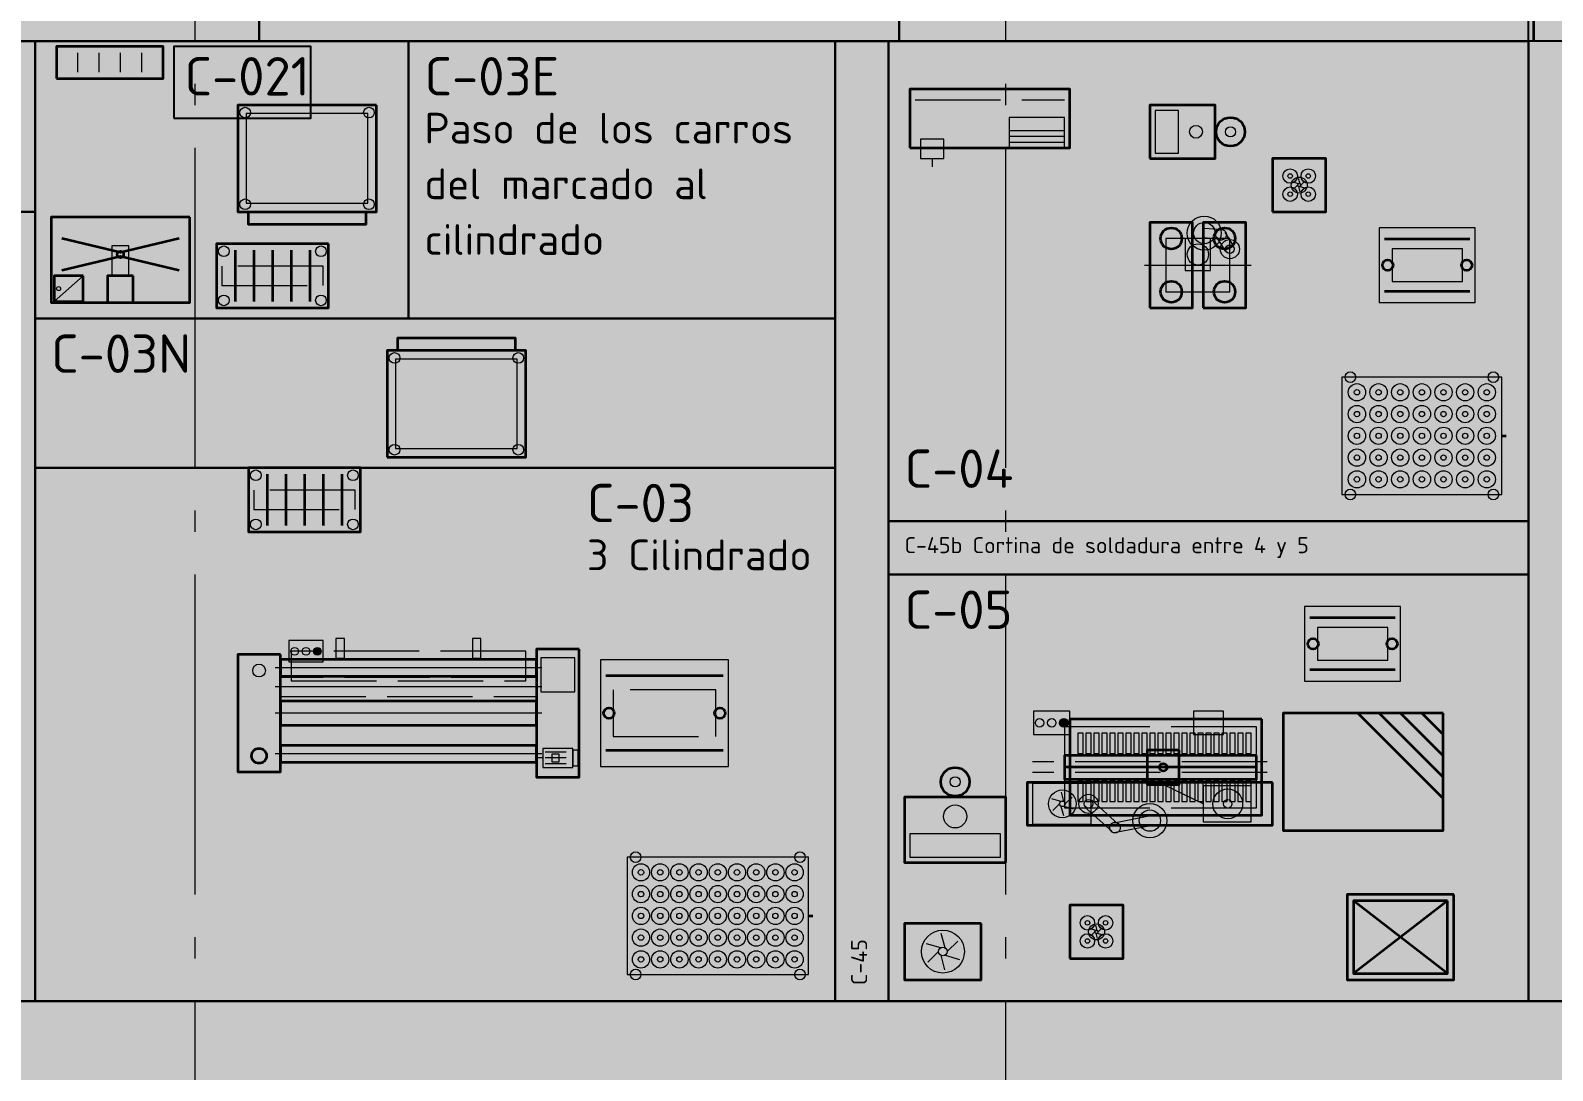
# Model space of a CAD drawing. Header units: millimetres. Extents: x 0 to 1189, y 0 to 841.
# Drawn here: x 278.3 to 349.6, y 481.2 to 530 of the extents above; entities that cross this region are included whole.
import ezdxf
from ezdxf.enums import TextEntityAlignment as Align

# ---------------------------------------------------------------- set-up
doc = ezdxf.new("R2010")
doc.units = ezdxf.units.MM
doc.linetypes.add('IRAM-E-TRAZOS', pattern=[5, 4, -1])
doc.linetypes.add('IRAM-F-TRAZO-PUNTO', pattern=[20, 15, -2, 1, -2])
for name, color, linetype, lineweight, true_color in [('A-DEM-AM', 2, 'CONTINUOUS', 35, 0xd7a500), ('A-DEM-RO', 1, 'CONTINUOUS', 35, 0xd21e1e), ('A-EQUIPO', 30, 'CONTINUOUS', 35, 0xe67800), ('A-PASILLO', 2, 'IRAM-E-TRAZOS', 35, 0xd7a500), ('A-SENDA', 2, 'CONTINUOUS', 25, 0xd7a500)]:
    doc.layers.add(name, color=color, linetype=linetype, lineweight=lineweight, true_color=true_color)
for name, color, linetype, lineweight in [('A-EJE', 1, 'IRAM-F-TRAZO-PUNTO', 18), ('A-EQUIPO-FINO', 8, 'CONTINUOUS', 13), ('A-EQUIPO-OCULTO', 8, 'IRAM-E-TRAZOS', 13), ('A-EQUIPO-RELLENO', 9, 'CONTINUOUS', 13), ('A-RELLENO', 9, 'CONTINUOUS', 13), ('A-SECTOR', 1, 'CONTINUOUS', 25), ('A-SECTOR-TXT', 1, 'CONTINUOUS', 25)]:
    doc.layers.add(name, color=color, linetype=linetype, lineweight=lineweight)
doc.styles.add('ISO3098', font='isocpeur.ttf')

msp = doc.modelspace()

# ---------------------------------------------------------------- hatches: boundary and pattern name
at = {"layer": 'A-EQUIPO-RELLENO', "true_color": 0xeedec0}
h = msp.add_hatch(color=7, dxfattribs=at)
h.dxf.hatch_style = 1
h.paths.add_polyline_path([(279.5, 527.75), (284.5, 527.75), (284.5, 529.25), (279.5, 529.25)])
h = msp.add_hatch(color=7, dxfattribs=at)
h.dxf.hatch_style = 1
h.paths.add_polyline_path([(319.5, 524.5), (327, 524.5), (327, 527.25), (319.5, 527.25)])
h = msp.add_hatch(color=7, dxfattribs=at)
h.dxf.hatch_style = 1
h.paths.add_polyline_path([(294.5, 526.5), (288, 526.5), (288, 521.5), (294.5, 521.5)])
at = {"layer": 'A-EQUIPO-RELLENO', "true_color": 0xd7e1eb}
h = msp.add_hatch(color=7, dxfattribs=at)
h.dxf.hatch_style = 1
h.paths.add_polyline_path([(330.75, 524), (333.81, 524), (333.81, 526.5), (330.75, 526.5)])
at = {"layer": 'A-EQUIPO-RELLENO', "true_color": 0xbed2be}
h = msp.add_hatch(color=7, dxfattribs=at)
h.dxf.hatch_style = 1
h.paths.add_polyline_path([(335.205, 525.25), (335.182, 525.425), (335.115, 525.587), (335.007, 525.727), (334.867, 525.835), (334.705, 525.902), (334.53, 525.925), (334.355, 525.902), (334.192, 525.835), (334.053, 525.727), (333.945, 525.587), (333.878, 525.425), (333.855, 525.25), (333.878, 525.075), (333.945, 524.912), (334.053, 524.773), (334.192, 524.665), (334.355, 524.598), (334.53, 524.575), (334.705, 524.598), (334.867, 524.665), (335.007, 524.773), (335.115, 524.912), (335.182, 525.075)])
at = {"layer": 'A-EQUIPO-RELLENO', "true_color": 0xcdd0d4}
h = msp.add_hatch(color=7, dxfattribs=at)
h.dxf.hatch_style = 1
h.paths.add_polyline_path([(320, 524), (321.1, 524), (321.1, 524.9), (320, 524.9)])
at = {"layer": 'A-EQUIPO-RELLENO', "true_color": 0xe6e6dc}
h = msp.add_hatch(color=7, dxfattribs=at)
h.dxf.hatch_style = 1
h.paths.add_polyline_path([(336.5, 521.5), (339, 521.5), (339, 524), (336.5, 524)])
at = {"layer": 'A-EQUIPO-RELLENO', "true_color": 0xeeeeee}
h = msp.add_hatch(color=7, dxfattribs=at)
h.dxf.hatch_style = 1
h.paths.add_polyline_path([(285.75, 521.25), (279.25, 521.25), (279.25, 517.25), (285.75, 517.25)])
at = {"layer": 'A-EQUIPO-RELLENO', "true_color": 0xcdd0d4}
h = msp.add_hatch(color=7, dxfattribs=at)
h.dxf.hatch_style = 1
h.paths.add_polyline_path([(330.75, 517), (332.75, 517), (332.75, 521), (330.75, 521)])
h = msp.add_hatch(color=7, dxfattribs=at)
h.dxf.hatch_style = 1
h.paths.add_polyline_path([(333.25, 517), (335.25, 517), (335.25, 521), (333.25, 521)])
at = {"layer": 'A-EQUIPO-RELLENO', "true_color": 0xeeeeee}
h = msp.add_hatch(color=7, dxfattribs=at)
h.dxf.hatch_style = 1
h.paths.add_polyline_path([(332.4, 518.75), (333.6, 518.75), (333.6, 520.25), (332.4, 520.25)])
at = {"layer": 'A-EQUIPO-RELLENO', "true_color": 0xcdd0d4}
h = msp.add_hatch(color=7, dxfattribs=at)
h.dxf.hatch_style = 1
h.paths.add_polyline_path([(341.5, 517.25), (346, 517.25), (346, 520.75), (341.5, 520.75)])
at = {"layer": 'A-EQUIPO-RELLENO', "true_color": 0xeeeeee}
h = msp.add_hatch(color=7, dxfattribs=at)
h.dxf.hatch_style = 1
h.paths.add_polyline_path([(292.25, 520), (287, 520), (287, 517), (292.25, 517)])
at = {"layer": 'A-EQUIPO-RELLENO', "true_color": 0xcdd0d4}
h = msp.add_hatch(color=7, dxfattribs=at)
h.dxf.hatch_style = 1
h.paths.add_polyline_path([(280.75, 518.5), (279.4, 518.5), (279.4, 517.3), (280.75, 517.3)])
h = msp.add_hatch(color=7, dxfattribs=at)
h.dxf.hatch_style = 1
h.paths.add_polyline_path([(283.1, 518.5), (281.9, 518.5), (281.9, 517.25), (283.1, 517.25)])
at = {"layer": 'A-EQUIPO-RELLENO', "true_color": 0xeedec0}
h = msp.add_hatch(color=7, dxfattribs=at)
h.dxf.hatch_style = 1
h.paths.add_polyline_path([(295, 510), (301.5, 510), (301.5, 515), (295, 515)])
at = {"layer": 'A-EQUIPO-RELLENO', "true_color": 0xeeeeee}
h = msp.add_hatch(color=7, dxfattribs=at)
h.dxf.hatch_style = 1
h.paths.add_polyline_path([(339.75, 508.25), (347.25, 508.25), (347.25, 513.75), (339.75, 513.75)])
h = msp.add_hatch(color=7, dxfattribs=at)
h.dxf.hatch_style = 1
h.paths.add_polyline_path([(293.75, 509.5), (288.5, 509.5), (288.5, 506.5), (293.75, 506.5)])
at = {"layer": 'A-EQUIPO-RELLENO', "true_color": 0xcdd0d4}
h = msp.add_hatch(color=7, dxfattribs=at)
h.dxf.hatch_style = 1
h.paths.add_polyline_path([(342.5, 503), (338, 503), (338, 499.5), (342.5, 499.5)])
h = msp.add_hatch(color=7, dxfattribs=at)
h.dxf.hatch_style = 1
h.paths.add_polyline_path([(292, 501.4), (290.4, 501.4), (290.4, 500.4), (292, 500.4)])
at = {"layer": 'A-EQUIPO-RELLENO', "true_color": 0xdc2828}
h = msp.add_hatch(color=7, dxfattribs=at)
h.dxf.hatch_style = 1
h.paths.add_polyline_path([(291.553, 500.9), (291.559, 500.853), (291.577, 500.81), (291.606, 500.773), (291.643, 500.744), (291.687, 500.726), (291.733, 500.72), (291.78, 500.726), (291.823, 500.744), (291.861, 500.773), (291.889, 500.81), (291.907, 500.853), (291.913, 500.9), (291.907, 500.947), (291.889, 500.99), (291.861, 501.027), (291.823, 501.056), (291.78, 501.074), (291.733, 501.08), (291.687, 501.074), (291.643, 501.056), (291.606, 501.027), (291.577, 500.99), (291.559, 500.947)])
at = {"layer": 'A-EQUIPO-RELLENO', "true_color": 0xcdd0d4}
h = msp.add_hatch(color=7, dxfattribs=at)
h.dxf.hatch_style = 1
h.paths.add_polyline_path([(293, 501.5), (292.6, 501.5), (292.6, 500.576), (293, 500.576)])
h = msp.add_hatch(color=7, dxfattribs=at)
h.dxf.hatch_style = 1
h.paths.add_polyline_path([(299.4, 501.5), (299, 501.5), (299, 500.576), (299.4, 500.576)])
h = msp.add_hatch(color=7, dxfattribs=at)
h.dxf.hatch_style = 1
h.paths.add_polyline_path([(304, 501), (302, 501), (302, 495), (304, 495)])
h = msp.add_hatch(color=7, dxfattribs=at)
h.dxf.hatch_style = 1
h.paths.add_polyline_path([(290, 500.75), (288, 500.75), (288, 495.25), (290, 495.25)])
at = {"layer": 'A-EQUIPO-RELLENO', "true_color": 0xeeeeee}
h = msp.add_hatch(color=7, dxfattribs=at)
h.dxf.hatch_style = 1
h.paths.add_polyline_path([(302, 500.52), (290, 500.52), (290, 499.736), (302, 499.736)])
h = msp.add_hatch(color=7, dxfattribs=at)
h.dxf.hatch_style = 1
h.paths.add_polyline_path([(303.8, 500.6), (302.2, 500.6), (302.2, 499), (303.8, 499)])
at = {"layer": 'A-EQUIPO-RELLENO', "true_color": 0xcdd0d4}
h = msp.add_hatch(color=7, dxfattribs=at)
h.dxf.hatch_style = 1
h.paths.add_polyline_path([(311, 500.5), (305, 500.5), (305, 495.5), (311, 495.5)])
at = {"layer": 'A-EQUIPO-RELLENO', "true_color": 0xe2e7ee}
h = msp.add_hatch(color=7, dxfattribs=at)
h.dxf.hatch_style = 1
h.paths.add_polyline_path([(302, 498.56), (290, 498.56), (290, 497.44), (302, 497.44)])
at = {"layer": 'A-EQUIPO-RELLENO', "true_color": 0xcdd0d4}
h = msp.add_hatch(color=7, dxfattribs=at)
h.dxf.hatch_style = 1
h.paths.add_polyline_path([(327, 498.1), (325.3, 498.1), (325.3, 497), (327, 497)])
h = msp.add_hatch(color=7, dxfattribs=at)
h.dxf.hatch_style = 1
h.paths.add_polyline_path([(334.2, 498.1), (332.8, 498.1), (332.8, 497), (334.2, 497)])
at = {"layer": 'A-EQUIPO-RELLENO', "true_color": 0xdc2828}
h = msp.add_hatch(color=7, dxfattribs=at)
h.dxf.hatch_style = 1
h.paths.add_polyline_path([(326.519, 497.55), (326.525, 497.499), (326.545, 497.451), (326.577, 497.41), (326.618, 497.379), (326.665, 497.359), (326.717, 497.352), (326.768, 497.359), (326.816, 497.379), (326.857, 497.41), (326.888, 497.451), (326.908, 497.499), (326.915, 497.55), (326.908, 497.601), (326.888, 497.649), (326.857, 497.69), (326.816, 497.721), (326.768, 497.741), (326.717, 497.748), (326.665, 497.741), (326.618, 497.721), (326.577, 497.69), (326.545, 497.649), (326.525, 497.601)])
at = {"layer": 'A-EQUIPO-RELLENO', "true_color": 0xeeeeee}
h = msp.add_hatch(color=7, dxfattribs=at)
h.dxf.hatch_style = 1
h.paths.add_polyline_path([(336, 497.714), (327, 497.714), (327, 493.214), (336, 493.214)])
h = msp.add_hatch(color=7, dxfattribs=at)
h.dxf.hatch_style = 1
h.paths.add_polyline_path([(302, 496.488), (290, 496.488), (290, 495.704), (302, 495.704)])
at = {"layer": 'A-EQUIPO-RELLENO', "true_color": 0xcdd0d4}
h = msp.add_hatch(color=7, dxfattribs=at)
h.dxf.hatch_style = 1
h.paths.add_polyline_path([(303.7, 496.35), (302.3, 496.35), (302.3, 495.45), (303.7, 495.45)])
at = {"layer": 'A-EQUIPO-RELLENO', "true_color": 0xe2e7ee}
h = msp.add_hatch(color=7, dxfattribs=at)
h.dxf.hatch_style = 1
h.paths.add_polyline_path([(335.75, 496.014), (326.75, 496.014), (326.75, 494.914), (335.75, 494.914)])
at = {"layer": 'A-EQUIPO-RELLENO', "true_color": 0xcdd0d4}
h = msp.add_hatch(color=7, dxfattribs=at)
h.dxf.hatch_style = 1
h.paths.add_polyline_path([(332.13, 496.264), (330.63, 496.264), (330.63, 494.664), (332.13, 494.664)])
at = {"layer": 'A-EQUIPO-RELLENO', "true_color": 0xbed2be}
h = msp.add_hatch(color=7, dxfattribs=at)
h.dxf.hatch_style = 1
h.paths.add_polyline_path([(321.625, 495.455), (321.45, 495.432), (321.288, 495.365), (321.148, 495.257), (321.04, 495.118), (320.973, 494.955), (320.95, 494.78), (320.973, 494.605), (321.04, 494.442), (321.148, 494.303), (321.288, 494.195), (321.45, 494.128), (321.625, 494.105), (321.8, 494.128), (321.962, 494.195), (322.102, 494.303), (322.21, 494.442), (322.277, 494.605), (322.3, 494.78), (322.277, 494.955), (322.21, 495.118), (322.102, 495.257), (321.962, 495.365), (321.8, 495.432)])
at = {"layer": 'A-EQUIPO-RELLENO', "true_color": 0xe6a06e}
h = msp.add_hatch(color=7, dxfattribs=at)
h.dxf.hatch_style = 1
h.paths.add_polyline_path([(335.75, 495.589), (326.75, 495.589), (326.75, 495.339), (335.75, 495.339)])
at = {"layer": 'A-EQUIPO-RELLENO', "true_color": 0xcdd0d4}
h = msp.add_hatch(color=7, dxfattribs=at)
h.dxf.hatch_style = 1
h.paths.add_polyline_path([(336.5, 494.75), (325, 494.75), (325, 492.75), (336.5, 492.75)])
h = msp.add_hatch(color=7, dxfattribs=at)
h.dxf.hatch_style = 1
h.paths.add_polyline_path([(328, 494.7), (325.25, 494.7), (325.25, 492.8), (328, 492.8)])
at = {"layer": 'A-EQUIPO-RELLENO', "true_color": 0xeeeeee}
h = msp.add_hatch(color=7, dxfattribs=at)
h.dxf.hatch_style = 1
h.paths.add_polyline_path([(335.5, 494.6), (333.25, 494.6), (333.25, 492.9), (335.5, 492.9)])
at = {"layer": 'A-EQUIPO-RELLENO', "true_color": 0xd7e1eb}
h = msp.add_hatch(color=7, dxfattribs=at)
h.dxf.hatch_style = 1
h.paths.add_polyline_path([(324, 491), (324, 494.06), (319.25, 494.06), (319.25, 491)])
at = {"layer": 'A-EQUIPO-RELLENO', "true_color": 0xeeeeee}
h = msp.add_hatch(color=7, dxfattribs=at)
h.dxf.hatch_style = 1
h.paths.add_polyline_path([(306.25, 485.75), (314.75, 485.75), (314.75, 491.25), (306.25, 491.25)])
at = {"layer": 'A-EQUIPO-RELLENO', "true_color": 0xe6e6dc}
h = msp.add_hatch(color=7, dxfattribs=at)
h.dxf.hatch_style = 1
h.paths.add_polyline_path([(327, 486.5), (329.5, 486.5), (329.5, 489), (327, 489)])
at = {"layer": 'A-EQUIPO-RELLENO', "true_color": 0xd7e6f5}
h = msp.add_hatch(color=7, dxfattribs=at)
h.dxf.hatch_style = 1
h.paths.add_polyline_path([(322.85, 488.15), (319.25, 488.15), (319.25, 485.5), (322.85, 485.5)])
at = {"layer": 'A-RELLENO', "true_color": 0xf6f6f6}
h = msp.add_hatch(color=7, dxfattribs=at)
h.dxf.hatch_style = 1
h.paths.add_polyline_path([(348.5, 529.5), (356, 529.5), (356, 609.5), (348.5, 609.5)])
at = {"layer": 'A-RELLENO', "true_color": 0xfde4c8}
h = msp.add_hatch(color=7, dxfattribs=at)
h.dxf.hatch_style = 1
h.paths.add_polyline_path([(262, 529.5), (289, 529.5), (289, 549.5), (262, 549.5)])
h = msp.add_hatch(color=7, dxfattribs=at)
h.dxf.hatch_style = 1
h.paths.add_polyline_path([(289, 529.5), (319, 529.5), (319, 549.5), (289, 549.5)])
h = msp.add_hatch(color=7, dxfattribs=at)
h.dxf.hatch_style = 1
h.paths.add_polyline_path([(319, 529.5), (348.5, 529.5), (348.5, 549.5), (319, 549.5)])
at = {"layer": 'A-RELLENO', "true_color": 0xf8d9c0}
h = msp.add_hatch(color=7, dxfattribs=at)
h.dxf.hatch_style = 1
h.paths.add_polyline_path([(262, 521.5), (278.5, 521.5), (278.5, 529.5), (262, 529.5)])
h = msp.add_hatch(color=7, dxfattribs=at)
h.dxf.hatch_style = 1
h.paths.add_polyline_path([(278.5, 516.5), (296, 516.5), (296, 529.5), (278.5, 529.5)])
h = msp.add_hatch(color=7, dxfattribs=at)
h.dxf.hatch_style = 1
h.paths.add_polyline_path([(296, 516.5), (316, 516.5), (316, 529.5), (296, 529.5)])
h = msp.add_hatch(color=7, dxfattribs=at)
h.dxf.hatch_style = 1
h.paths.add_polyline_path([(316, 484.5), (318.5, 484.5), (318.5, 529.5), (316, 529.5)])
h = msp.add_hatch(color=7, dxfattribs=at)
h.dxf.hatch_style = 1
h.paths.add_polyline_path([(318.5, 507), (348.5, 507), (348.5, 529.5), (318.5, 529.5)])
at = {"layer": 'A-RELLENO', "true_color": 0xfff4b4}
h = msp.add_hatch(color=7, dxfattribs=at)
h.dxf.hatch_style = 1
h.paths.add_polyline_path([(348.5, 484.5), (356, 484.5), (356, 529.5), (348.5, 529.5)])
at = {"layer": 'A-RELLENO', "true_color": 0xf8d9c0}
h = msp.add_hatch(color=7, dxfattribs=at)
h.dxf.hatch_style = 1
h.paths.add_polyline_path([(242, 484.5), (278.5, 484.5), (278.5, 521.5), (242, 521.5)])
h = msp.add_hatch(color=7, dxfattribs=at)
h.dxf.hatch_style = 1
h.paths.add_polyline_path([(278.5, 509.5), (316, 509.5), (316, 516.5), (278.5, 516.5)])
h = msp.add_hatch(color=7, dxfattribs=at)
h.dxf.hatch_style = 1
h.paths.add_polyline_path([(278.5, 484.5), (316, 484.5), (316, 509.5), (278.5, 509.5)])
h = msp.add_hatch(color=7, dxfattribs=at)
h.dxf.hatch_style = 1
h.paths.add_polyline_path([(318.5, 504.5), (348.5, 504.5), (348.5, 507), (318.5, 507)])
h = msp.add_hatch(color=7, dxfattribs=at)
h.dxf.hatch_style = 1
h.paths.add_polyline_path([(318.5, 484.5), (348.5, 484.5), (348.5, 504.5), (318.5, 504.5)])
at = {"layer": 'A-RELLENO', "true_color": 0xfff4b4}
h = msp.add_hatch(color=7, dxfattribs=at)
h.dxf.hatch_style = 1
h.paths.add_polyline_path([(172, 477), (552, 477), (552, 484.5), (172, 484.5)])
at = {"layer": 'A-SECTOR-TXT', "true_color": 0xffffff}
h = msp.add_hatch(color=7, dxfattribs=at)
h.dxf.hatch_style = 1
h.paths.add_polyline_path([(285, 525.89), (291.42, 525.89), (291.42, 529.25), (285, 529.25)])

# ---------------------------------------------------------------- linework, layer by layer
at = {"layer": 'A-DEM-AM'}
for p, q in [((344.5, 494), (340.5, 498)), ((344.5, 495), (341.5, 498)), ((344.5, 496), (342.5, 498)), ((344.5, 497), (343.5, 498)), ((344.5, 498), (344.5, 498))]:
    msp.add_line(p, q, dxfattribs=at)
msp.add_lwpolyline([(344.5, 498), (337, 498), (337, 492.5), (344.5, 492.5)], close=True, dxfattribs=at)
at = {"layer": 'A-DEM-RO'}
for p, q in [((344.7, 489.2), (340.3, 485.8)), ((344.7, 485.8), (340.3, 489.2))]:
    msp.add_line(p, q, dxfattribs=at)
for points in [[(345, 489.5), (340, 489.5), (340, 485.5), (345, 485.5)], [(344.7, 489.2), (340.3, 489.2), (340.3, 485.8), (344.7, 485.8)]]:
    msp.add_lwpolyline(points, close=True, dxfattribs=at)
at = {"layer": 'A-EJE'}
for p, q in [((286, 369.5), (286, 622.5)), ((324, 369.5), (324, 622.5)), ((330.5, 519), (335.5, 519)), ((302.25, 500.128), (289.75, 500.128)), ((302.25, 499.232), (289.75, 499.232)), ((302.25, 498), (289.75, 498)), ((302.25, 496.096), (289.75, 496.096))]:
    msp.add_line(p, q, dxfattribs=at)
at = {"layer": 'A-EQUIPO'}
for p, q in [((341.75, 520.225), (345.75, 520.225)), ((287.875, 519.7), (287.875, 517.3)), ((288.75, 519.7), (288.75, 517.3)), ((289.625, 519.7), (289.625, 517.3)), ((290.5, 519.7), (290.5, 517.3)), ((291.375, 519.7), (291.375, 517.3)), ((341.75, 517.775), (345.75, 517.775)), ((347.25, 511), (347.45, 511)), ((289.375, 509.2), (289.375, 506.8)), ((290.25, 509.2), (290.25, 506.8)), ((291.125, 509.2), (291.125, 506.8)), ((292, 509.2), (292, 506.8)), ((292.875, 509.2), (292.875, 506.8)), ((342.25, 502.475), (338.25, 502.475)), ((310.75, 499.75), (305.25, 499.75)), ((342.25, 500.025), (338.25, 500.025)), ((310.75, 496.25), (305.25, 496.25)), ((335.75, 495.464), (326.75, 495.464)), ((314.75, 488.5), (314.95, 488.5))]:
    msp.add_line(p, q, dxfattribs=at)
for points in [[(279.5, 527.75), (284.5, 527.75), (284.5, 529.25), (279.5, 529.25)], [(319.5, 524.5), (327, 524.5), (327, 527.25), (319.5, 527.25)], [(294.5, 526.5), (288, 526.5), (288, 521.5), (294.5, 521.5)], [(330.75, 524), (333.81, 524), (333.81, 526.5), (330.75, 526.5)], [(336.5, 521.5), (339, 521.5), (339, 524), (336.5, 524)], [(285.75, 521.25), (279.25, 521.25), (279.25, 517.25), (285.75, 517.25)], [(330.75, 517), (332.75, 517), (332.75, 521), (330.75, 521)], [(333.25, 517), (335.25, 517), (335.25, 521), (333.25, 521)], [(292.25, 520), (287, 520), (287, 517), (292.25, 517)], [(280.75, 518.5), (279.4, 518.5), (279.4, 517.3), (280.75, 517.3)], [(283.1, 518.5), (281.9, 518.5), (281.9, 517.25), (283.1, 517.25)], [(295, 510), (301.5, 510), (301.5, 515), (295, 515)], [(293.75, 509.5), (288.5, 509.5), (288.5, 506.5), (293.75, 506.5)], [(304, 501), (302, 501), (302, 495), (304, 495)], [(290, 500.75), (288, 500.75), (288, 495.25), (290, 495.25)], [(302, 500.52), (290, 500.52), (290, 499.736), (302, 499.736)], [(302, 498.56), (290, 498.56), (290, 497.44), (302, 497.44)], [(336, 497.714), (327, 497.714), (327, 493.214), (336, 493.214)], [(302, 496.488), (290, 496.488), (290, 495.704), (302, 495.704)], [(335.75, 496.014), (326.75, 496.014), (326.75, 494.914), (335.75, 494.914)], [(332.13, 496.264), (330.63, 496.264), (330.63, 494.664), (332.13, 494.664)], [(336.5, 494.75), (325, 494.75), (325, 492.75), (336.5, 492.75)], [(324, 491), (324, 494.06), (319.25, 494.06), (319.25, 491)], [(327, 486.5), (329.5, 486.5), (329.5, 489), (327, 489)], [(322.85, 488.15), (319.25, 488.15), (319.25, 485.5), (322.85, 485.5)]]:
    msp.add_lwpolyline(points, close=True, dxfattribs=at)
for points in [[(294, 521.5), (294, 520.9), (288.5, 520.9), (288.5, 521.5)], [(285.25, 520.25), (282.5, 519.6), (279.75, 520.25)], [(285.25, 518.75), (282.5, 519.4), (279.75, 518.75)], [(295.5, 515), (295.5, 515.6), (301, 515.6), (301, 515)]]:
    msp.add_lwpolyline(points, dxfattribs=at)
for centre, radius in [((334.53, 525.25), 0.675), ((331.75, 520.25), 0.5), ((334.25, 520.25), 0.5), ((282.5, 519.5), 0.15), ((341.9, 519), 0.25), ((345.6, 519), 0.25), ((331.75, 517.75), 0.5), ((334.25, 517.75), 0.5), ((338.4, 501.25), 0.25), ((342.1, 501.25), 0.25), ((305.4, 498), 0.25), ((310.6, 498), 0.25), ((289, 496), 0.35), ((321.625, 494.78), 0.675), ((331.38, 495.464), 0.175)]:
    msp.add_circle(centre, radius, dxfattribs=at)
at = {"layer": 'A-EQUIPO-FINO'}
for p, q in [((280.5, 528.05), (280.5, 528.95)), ((281.5, 528.05), (281.5, 528.95)), ((282.5, 528.05), (282.5, 528.95)), ((283.5, 528.05), (283.5, 528.95)), ((324.15, 525.306), (326.75, 525.306)), ((324.15, 525.038), (326.75, 525.038)), ((324.15, 524.769), (326.75, 524.769)), ((320.55, 524), (320.55, 523.6)), ((280.75, 518.5), (279.4, 517.3)), ((302.3, 495.9), (302.048, 495.9)), ((303.392, 496.17), (302.412, 496.17)), ((303.392, 495.9), (302.412, 495.9)), ((303.392, 495.63), (302.412, 495.63)), ((331.73, 495.464), (331.03, 495.464))]:
    msp.add_line(p, q, dxfattribs=at)
for points in [[(294.1, 526.1), (288.4, 526.1), (288.4, 521.9), (294.1, 521.9)], [(324.15, 524.5), (326.75, 524.5), (326.75, 525.925), (324.15, 525.925)], [(331, 524.25), (332.1, 524.25), (332.1, 526.25), (331, 526.25)], [(320, 524), (321.1, 524), (321.1, 524.9), (320, 524.9)], [(332.4, 518.75), (333.6, 518.75), (333.6, 520.25), (332.4, 520.25)], [(341.5, 517.25), (346, 517.25), (346, 520.75), (341.5, 520.75)], [(295.4, 510.4), (301.1, 510.4), (301.1, 514.6), (295.4, 514.6)], [(339.75, 508.25), (347.25, 508.25), (347.25, 513.75), (339.75, 513.75)], [(342.5, 503), (338, 503), (338, 499.5), (342.5, 499.5)], [(292, 501.4), (290.4, 501.4), (290.4, 500.4), (292, 500.4)], [(293, 501.5), (292.6, 501.5), (292.6, 500.576), (293, 500.576)], [(299.4, 501.5), (299, 501.5), (299, 500.576), (299.4, 500.576)], [(303.8, 500.6), (302.2, 500.6), (302.2, 499), (303.8, 499)], [(311, 500.5), (305, 500.5), (305, 495.5), (311, 495.5)], [(327, 498.1), (325.3, 498.1), (325.3, 497), (327, 497)], [(334.2, 498.1), (332.8, 498.1), (332.8, 497), (334.2, 497)], [(327.625, 497.064), (327.375, 497.064), (327.375, 496.114), (327.625, 496.114)], [(328, 497.064), (327.75, 497.064), (327.75, 496.114), (328, 496.114)], [(328.375, 497.064), (328.125, 497.064), (328.125, 496.114), (328.375, 496.114)], [(328.75, 497.064), (328.5, 497.064), (328.5, 496.114), (328.75, 496.114)], [(329.125, 497.064), (328.875, 497.064), (328.875, 496.114), (329.125, 496.114)], [(329.5, 497.064), (329.25, 497.064), (329.25, 496.114), (329.5, 496.114)], [(329.875, 497.064), (329.625, 497.064), (329.625, 496.114), (329.875, 496.114)], [(330.25, 497.064), (330, 497.064), (330, 496.114), (330.25, 496.114)], [(330.625, 497.064), (330.375, 497.064), (330.375, 496.114), (330.625, 496.114)], [(331, 497.064), (330.75, 497.064), (330.75, 496.114), (331, 496.114)], [(331.375, 497.064), (331.125, 497.064), (331.125, 496.114), (331.375, 496.114)], [(331.75, 497.064), (331.5, 497.064), (331.5, 496.114), (331.75, 496.114)], [(332.125, 497.064), (331.875, 497.064), (331.875, 496.114), (332.125, 496.114)], [(332.5, 497.064), (332.25, 497.064), (332.25, 496.114), (332.5, 496.114)], [(332.875, 497.064), (332.625, 497.064), (332.625, 496.114), (332.875, 496.114)], [(333.25, 497.064), (333, 497.064), (333, 496.114), (333.25, 496.114)], [(333.625, 497.064), (333.375, 497.064), (333.375, 496.114), (333.625, 496.114)], [(334, 497.064), (333.75, 497.064), (333.75, 496.114), (334, 496.114)], [(334.375, 497.064), (334.125, 497.064), (334.125, 496.114), (334.375, 496.114)], [(334.75, 497.064), (334.5, 497.064), (334.5, 496.114), (334.75, 496.114)], [(335.125, 497.064), (334.875, 497.064), (334.875, 496.114), (335.125, 496.114)], [(335.5, 497.064), (335.25, 497.064), (335.25, 496.114), (335.5, 496.114)], [(303.7, 496.35), (302.3, 496.35), (302.3, 495.45), (303.7, 495.45)], [(303.07, 496.08), (302.72, 496.08), (302.72, 495.72), (303.07, 495.72)], [(303.952, 496.26), (303.7, 496.26), (303.7, 495.54), (303.952, 495.54)], [(328, 494.7), (325.25, 494.7), (325.25, 492.8), (328, 492.8)], [(327.625, 494.814), (327.375, 494.814), (327.375, 493.864), (327.625, 493.864)], [(328, 494.814), (327.75, 494.814), (327.75, 493.864), (328, 493.864)], [(328.375, 494.814), (328.125, 494.814), (328.125, 493.864), (328.375, 493.864)], [(328.75, 494.814), (328.5, 494.814), (328.5, 493.864), (328.75, 493.864)], [(329.125, 494.814), (328.875, 494.814), (328.875, 493.864), (329.125, 493.864)], [(329.5, 494.814), (329.25, 494.814), (329.25, 493.864), (329.5, 493.864)], [(329.875, 494.814), (329.625, 494.814), (329.625, 493.864), (329.875, 493.864)], [(330.25, 494.814), (330, 494.814), (330, 493.864), (330.25, 493.864)], [(330.625, 494.814), (330.375, 494.814), (330.375, 493.864), (330.625, 493.864)], [(331, 494.814), (330.75, 494.814), (330.75, 493.864), (331, 493.864)], [(331.375, 494.814), (331.125, 494.814), (331.125, 493.864), (331.375, 493.864)], [(331.75, 494.814), (331.5, 494.814), (331.5, 493.864), (331.75, 493.864)], [(332.125, 494.814), (331.875, 494.814), (331.875, 493.864), (332.125, 493.864)], [(332.5, 494.814), (332.25, 494.814), (332.25, 493.864), (332.5, 493.864)], [(332.875, 494.814), (332.625, 494.814), (332.625, 493.864), (332.875, 493.864)], [(333.25, 494.814), (333, 494.814), (333, 493.864), (333.25, 493.864)], [(335.5, 494.6), (333.25, 494.6), (333.25, 492.9), (335.5, 492.9)], [(333.625, 494.814), (333.375, 494.814), (333.375, 493.864), (333.625, 493.864)], [(334, 494.814), (333.75, 494.814), (333.75, 493.864), (334, 493.864)], [(334.375, 494.814), (334.125, 494.814), (334.125, 493.864), (334.375, 493.864)], [(334.75, 494.814), (334.5, 494.814), (334.5, 493.864), (334.75, 493.864)], [(335.125, 494.814), (334.875, 494.814), (334.875, 493.864), (335.125, 493.864)], [(335.5, 494.814), (335.25, 494.814), (335.25, 493.864), (335.5, 493.864)], [(323.75, 491.25), (323.75, 492.35), (319.5, 492.35), (319.5, 491.25)], [(306.25, 485.75), (314.75, 485.75), (314.75, 491.25), (306.25, 491.25)]]:
    msp.add_lwpolyline(points, close=True, dxfattribs=at)
for points in [[(337.788, 522.815), (337.722, 523.068)], [(337.712, 522.815), (337.461, 522.885)], [(337.675, 522.75), (337.489, 522.567)], [(337.712, 522.685), (337.778, 522.432)], [(337.788, 522.685), (338.039, 522.615)], [(337.825, 522.75), (338.011, 522.933)], [(326.585, 493.863), (326.149, 493.983)], [(326.52, 493.75), (326.197, 493.433)], [(326.715, 493.863), (326.602, 494.3)], [(326.78, 493.75), (327.103, 494.067)], [(326.585, 493.637), (326.698, 493.2)], [(326.715, 493.637), (327.151, 493.517)], [(328.288, 487.815), (328.222, 488.068)], [(321.151, 486.999), (320.975, 487.678)], [(321.251, 486.825), (321.751, 487.316)], [(328.212, 487.815), (327.961, 487.885)], [(328.175, 487.75), (327.989, 487.567)], [(328.212, 487.685), (328.278, 487.432)], [(328.288, 487.685), (328.539, 487.615)], [(328.325, 487.75), (328.511, 487.933)], [(320.949, 486.999), (320.274, 487.187)], [(320.849, 486.825), (320.349, 486.334)], [(320.949, 486.651), (321.125, 485.972)], [(321.151, 486.651), (321.826, 486.463)]]:
    msp.add_lwpolyline(points, dxfattribs=at)
for centre, radius in [((288.35, 526.15), 0.25), ((294.15, 526.15), 0.25), ((332.91, 525.25), 0.3), ((334.53, 525.25), 0.236), ((337.325, 523.175), 0.338), ((337.325, 523.175), 0.105), ((337.75, 522.75), 0.375), ((338.175, 523.175), 0.338), ((338.175, 523.175), 0.105), ((337.325, 522.325), 0.338), ((337.325, 522.325), 0.105), ((337.75, 522.75), 0.075), ((338.175, 522.325), 0.338), ((338.175, 522.325), 0.105), ((288.35, 521.85), 0.25), ((294.15, 521.85), 0.25), ((333.3, 520.5), 0.8), ((333.3, 520.5), 0.5), ((334.5, 519.75), 0.45), ((287.35, 519.65), 0.25), ((291.9, 519.65), 0.25), ((333, 519.5), 0.5), ((334.5, 519.75), 0.2), ((279.602, 517.9), 0.096), ((287.35, 517.35), 0.25), ((291.9, 517.35), 0.25), ((295.35, 514.65), 0.25), ((301.15, 514.65), 0.25), ((340.15, 513.75), 0.25), ((346.85, 513.75), 0.25), ((340.457, 513.04), 0.405), ((340.457, 513.04), 0.126), ((341.471, 513.04), 0.405), ((341.471, 513.04), 0.126), ((342.486, 513.04), 0.405), ((342.486, 513.04), 0.126), ((343.5, 513.04), 0.405), ((343.5, 513.04), 0.126), ((344.514, 513.04), 0.405), ((344.514, 513.04), 0.126), ((345.529, 513.04), 0.405), ((345.529, 513.04), 0.126), ((346.543, 513.04), 0.405), ((346.543, 513.04), 0.126), ((340.457, 512.02), 0.405), ((341.471, 512.02), 0.405), ((342.486, 512.02), 0.405), ((343.5, 512.02), 0.405), ((344.514, 512.02), 0.405), ((345.529, 512.02), 0.405), ((346.543, 512.02), 0.405), ((340.457, 512.02), 0.126), ((341.471, 512.02), 0.126), ((342.486, 512.02), 0.126), ((343.5, 512.02), 0.126), ((344.514, 512.02), 0.126), ((345.529, 512.02), 0.126), ((346.543, 512.02), 0.126), ((340.457, 511), 0.405), ((340.457, 511), 0.126), ((341.471, 511), 0.405), ((341.471, 511), 0.126), ((342.486, 511), 0.405), ((342.486, 511), 0.126), ((343.5, 511), 0.405), ((343.5, 511), 0.126), ((344.514, 511), 0.405), ((344.514, 511), 0.126), ((345.529, 511), 0.405), ((345.529, 511), 0.126), ((346.543, 511), 0.405), ((346.543, 511), 0.126), ((295.35, 510.35), 0.25), ((301.15, 510.35), 0.25), ((340.457, 509.98), 0.405), ((340.457, 509.98), 0.126), ((341.471, 509.98), 0.405), ((341.471, 509.98), 0.126), ((342.486, 509.98), 0.405), ((342.486, 509.98), 0.126), ((343.5, 509.98), 0.405), ((343.5, 509.98), 0.126), ((344.514, 509.98), 0.405), ((344.514, 509.98), 0.126), ((345.529, 509.98), 0.405), ((345.529, 509.98), 0.126), ((346.543, 509.98), 0.405), ((346.543, 509.98), 0.126), ((288.85, 509.15), 0.25), ((293.4, 509.15), 0.25), ((340.457, 508.96), 0.405), ((340.457, 508.96), 0.126), ((341.471, 508.96), 0.405), ((341.471, 508.96), 0.126), ((342.486, 508.96), 0.405), ((342.486, 508.96), 0.126), ((343.5, 508.96), 0.405), ((343.5, 508.96), 0.126), ((344.514, 508.96), 0.405), ((344.514, 508.96), 0.126), ((345.529, 508.96), 0.405), ((345.529, 508.96), 0.126), ((346.543, 508.96), 0.405), ((346.543, 508.96), 0.126), ((340.15, 508.25), 0.25), ((346.85, 508.25), 0.25), ((288.85, 506.85), 0.25), ((293.4, 506.85), 0.25), ((290.667, 500.9), 0.18), ((291.2, 500.9), 0.18), ((291.733, 500.9), 0.18), ((289, 500), 0.3), ((325.583, 497.55), 0.198), ((326.15, 497.55), 0.198), ((326.717, 497.55), 0.198), ((321.625, 494.78), 0.236), ((326.65, 493.75), 0.65), ((334.4, 493.75), 0.7), ((321.625, 493.16), 0.54), ((326.65, 493.75), 0.13), ((327.875, 493.75), 0.45), ((327.875, 493.75), 0.2), ((330.75, 492.964), 0.8), ((334.4, 493.75), 0.2), ((330.75, 492.964), 0.5), ((306.65, 491.25), 0.25), ((306.9, 490.54), 0.405), ((307.8, 490.54), 0.405), ((308.7, 490.54), 0.405), ((309.6, 490.54), 0.405), ((310.5, 490.54), 0.405), ((311.4, 490.54), 0.405), ((312.3, 490.54), 0.405), ((313.2, 490.54), 0.405), ((314.1, 490.54), 0.405), ((314.35, 491.25), 0.25), ((306.9, 490.54), 0.126), ((307.8, 490.54), 0.126), ((308.7, 490.54), 0.126), ((309.6, 490.54), 0.126), ((310.5, 490.54), 0.126), ((311.4, 490.54), 0.126), ((312.3, 490.54), 0.126), ((313.2, 490.54), 0.126), ((314.1, 490.54), 0.126), ((306.9, 489.52), 0.405), ((306.9, 489.52), 0.126), ((307.8, 489.52), 0.405), ((307.8, 489.52), 0.126), ((308.7, 489.52), 0.405), ((308.7, 489.52), 0.126), ((309.6, 489.52), 0.405), ((309.6, 489.52), 0.126), ((310.5, 489.52), 0.405), ((310.5, 489.52), 0.126), ((311.4, 489.52), 0.405), ((311.4, 489.52), 0.126), ((312.3, 489.52), 0.405), ((312.3, 489.52), 0.126), ((313.2, 489.52), 0.405), ((313.2, 489.52), 0.126), ((314.1, 489.52), 0.405), ((314.1, 489.52), 0.126), ((306.9, 488.5), 0.405), ((307.8, 488.5), 0.405), ((308.7, 488.5), 0.405), ((309.6, 488.5), 0.405), ((310.5, 488.5), 0.405), ((311.4, 488.5), 0.405), ((312.3, 488.5), 0.405), ((313.2, 488.5), 0.405), ((314.1, 488.5), 0.405), ((306.9, 488.5), 0.126), ((307.8, 488.5), 0.126), ((308.7, 488.5), 0.126), ((309.6, 488.5), 0.126), ((310.5, 488.5), 0.126), ((311.4, 488.5), 0.126), ((312.3, 488.5), 0.126), ((313.2, 488.5), 0.126), ((314.1, 488.5), 0.126), ((327.825, 488.175), 0.338), ((327.825, 488.175), 0.105), ((328.25, 487.75), 0.375), ((328.675, 488.175), 0.338), ((328.675, 488.175), 0.105), ((306.9, 487.48), 0.405), ((306.9, 487.48), 0.126), ((307.8, 487.48), 0.405), ((307.8, 487.48), 0.126), ((308.7, 487.48), 0.405), ((308.7, 487.48), 0.126), ((309.6, 487.48), 0.405), ((309.6, 487.48), 0.126), ((310.5, 487.48), 0.405), ((310.5, 487.48), 0.126), ((311.4, 487.48), 0.405), ((311.4, 487.48), 0.126), ((312.3, 487.48), 0.405), ((312.3, 487.48), 0.126), ((313.2, 487.48), 0.405), ((313.2, 487.48), 0.126), ((314.1, 487.48), 0.405), ((314.1, 487.48), 0.126), ((321.05, 486.825), 1.007), ((327.825, 487.325), 0.338), ((327.825, 487.325), 0.105), ((328.25, 487.75), 0.075), ((328.675, 487.325), 0.338), ((328.675, 487.325), 0.105), ((306.9, 486.46), 0.405), ((306.9, 486.46), 0.126), ((307.8, 486.46), 0.405), ((307.8, 486.46), 0.126), ((308.7, 486.46), 0.405), ((308.7, 486.46), 0.126), ((309.6, 486.46), 0.405), ((309.6, 486.46), 0.126), ((310.5, 486.46), 0.405), ((310.5, 486.46), 0.126), ((311.4, 486.46), 0.405), ((311.4, 486.46), 0.126), ((312.3, 486.46), 0.405), ((312.3, 486.46), 0.126), ((313.2, 486.46), 0.405), ((313.2, 486.46), 0.126), ((314.1, 486.46), 0.405), ((314.1, 486.46), 0.126), ((321.05, 486.825), 0.201), ((306.65, 485.75), 0.25), ((314.35, 485.75), 0.25)]:
    msp.add_circle(centre, radius, dxfattribs=at)
at = {"layer": 'A-EQUIPO-OCULTO'}
for p, q in [((319.75, 526.75), (326.75, 526.75)), ((334.066, 520.201), (333.279, 520.276)), ((334.109, 520.649), (333.321, 520.724)), ((334.308, 519.633), (333.896, 520.308)), ((334.692, 519.867), (334.279, 520.542)), ((336.25, 495.714), (325.25, 495.714)), ((336.25, 495.214), (325.25, 495.214)), ((333.25, 493.75), (331.38, 494.664)), ((328.025, 493.918), (329.266, 492.806)), ((327.725, 493.582), (328.966, 492.471)), ((329.072, 492.859), (330.706, 493.185)), ((329.16, 492.418), (330.794, 492.743))]:
    msp.add_line(p, q, dxfattribs=at)
for points in [[(331.5, 517.75), (334.5, 517.75), (334.5, 520.25), (331.5, 520.25)], [(282.9, 519.9), (282.1, 519.9), (282.1, 518.5), (282.9, 518.5)], [(342.1, 518.23), (345.4, 518.23), (345.4, 519.77), (342.1, 519.77)], [(292, 518.95), (287.25, 518.95), (287.25, 518.05), (292, 518.05)], [(293.5, 508.45), (288.75, 508.45), (288.75, 507.55), (293.5, 507.55)], [(341.9, 502.02), (338.6, 502.02), (338.6, 500.48), (341.9, 500.48)], [(301.5, 500.912), (290.5, 500.912), (290.5, 499.512), (301.5, 499.512)], [(302, 499.68), (290, 499.68), (290, 498.784), (302, 498.784)], [(310.4, 499.1), (305.6, 499.1), (305.6, 496.9), (310.4, 496.9)], [(335.75, 497.364), (326.75, 497.364), (326.75, 496.064), (335.75, 496.064)], [(335.75, 494.864), (326.75, 494.864), (326.75, 493.564), (335.75, 493.564)]]:
    msp.add_lwpolyline(points, close=True, dxfattribs=at)
for centre in [(334.087, 520.425), (329.116, 492.638)]:
    msp.add_circle(centre, 0.25, dxfattribs=at)
at = {"layer": 'A-PASILLO'}
msp.add_line((348.75, 529.5), (348.75, 609.5), dxfattribs=at)
at = {"layer": 'A-SECTOR'}
for points in [[(262, 529.5), (289, 529.5), (289, 549.5), (262, 549.5)], [(289, 529.5), (319, 529.5), (319, 549.5), (289, 549.5)], [(319, 529.5), (348.5, 529.5), (348.5, 549.5), (319, 549.5)], [(262, 521.5), (278.5, 521.5), (278.5, 529.5), (262, 529.5)], [(278.5, 516.5), (296, 516.5), (296, 529.5), (278.5, 529.5)], [(296, 516.5), (316, 516.5), (316, 529.5), (296, 529.5)], [(316, 484.5), (318.5, 484.5), (318.5, 529.5), (316, 529.5)], [(318.5, 507), (348.5, 507), (348.5, 529.5), (318.5, 529.5)], [(242, 484.5), (278.5, 484.5), (278.5, 521.5), (242, 521.5)], [(278.5, 509.5), (316, 509.5), (316, 516.5), (278.5, 516.5)], [(278.5, 484.5), (316, 484.5), (316, 509.5), (278.5, 509.5)], [(318.5, 504.5), (348.5, 504.5), (348.5, 507), (318.5, 507)], [(318.5, 484.5), (348.5, 484.5), (348.5, 504.5), (318.5, 504.5)]]:
    msp.add_lwpolyline(points, close=True, dxfattribs=at)
at = {"layer": 'A-SECTOR-TXT'}
msp.add_lwpolyline([(285, 525.89), (291.42, 525.89), (291.42, 529.25), (285, 529.25)], close=True, dxfattribs=at)
at = {"layer": 'A-SENDA'}
for points in [[(348.5, 484.5), (356, 484.5), (356, 529.5), (348.5, 529.5)], [(172, 477), (552, 477), (552, 484.5), (172, 484.5)]]:
    msp.add_lwpolyline(points, close=True, dxfattribs=at)

# ---------------------------------------------------------------- texts
at = {"layer": 'A-SECTOR-TXT', "style": 'ISO3098'}
for s, height, p in [('C-021', 1.8, (285.5, 528.75)), ('C-03E', 1.8, (296.75, 528.75)), ('Paso de los carros', 1.44, (296.75, 526.14)), ('del marcado al', 1.44, (296.75, 523.53)), ('cilindrado', 1.44, (296.75, 520.92)), ('C-03N', 1.8, (279.25, 515.75)), ('C-04', 1.8, (319.25, 510.36)), ('C-03', 1.8, (304.364, 508.75)), ('3 Cilindrado', 1.44, (304.364, 506.14)), ('C-45b Cortina de soldadura entre 4 y 5', 0.75, (319.25, 506.25)), ('C-05', 1.8, (319.25, 503.75))]:
    msp.add_text(s, height=height, dxfattribs=at).set_placement(p, align=Align.TOP_LEFT)
msp.add_text('C-45', height=0.75, rotation=90, dxfattribs=at).set_placement((316.75, 485.25), align=Align.TOP_LEFT)

doc.saveas('drawing.dxf')
